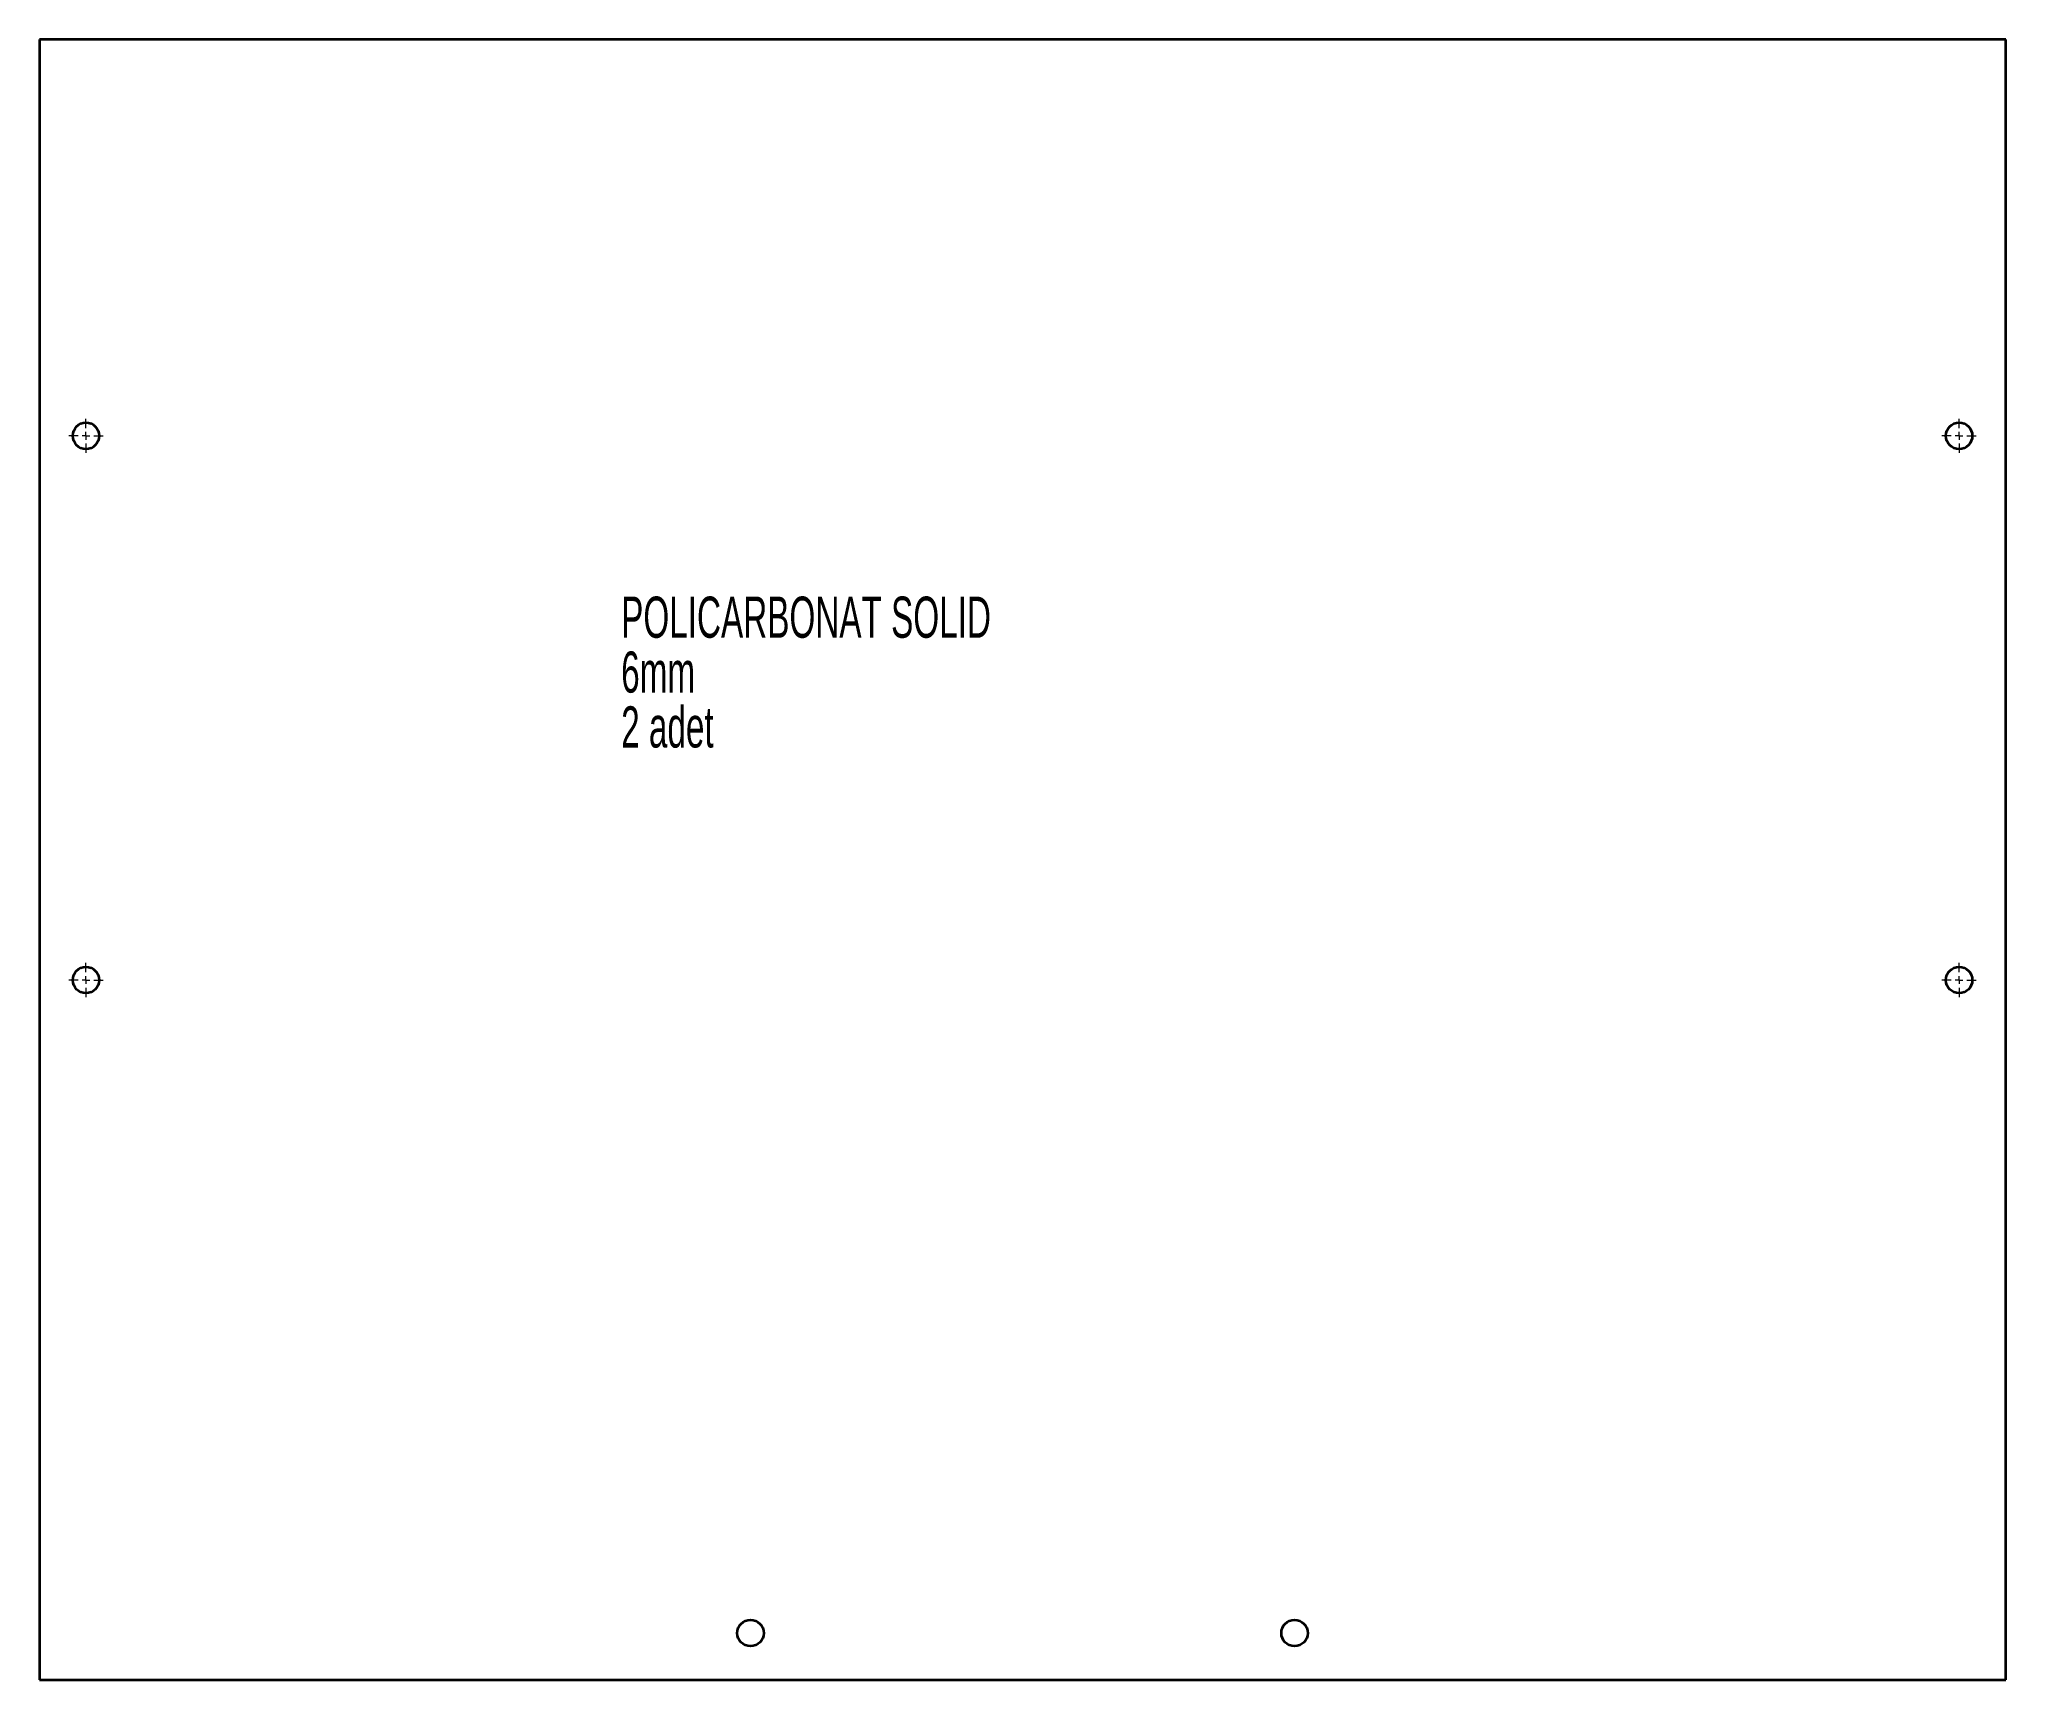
# Model space of a CAD drawing. Header units: millimetres. Extents: x 259 to 1524, y 86 to 1141.
import ezdxf

# ---------------------------------------------------------------- set-up
doc = ezdxf.new("R2010")
doc.units = ezdxf.units.MM
doc.styles.add('SLDTEXTSTYLE0', font='TXT', dxfattribs={"width": 0.605})

# ---------------------------------------------------------------- blocks, each defined once
blk = doc.blocks.new('SW_CENTERMARKSYMBOL_0')
at = {"color": 0, "linetype": 'Continuous', "lineweight": 18}
for p, q in [((-5, 0), (-11, 0)), ((0, 0), (-2.5, 0)), ((0, 5), (0, 11)), ((0, 0), (0, 2.5)), ((0, 0), (0, -2.5)), ((0, 0), (2.5, 0)), ((5, 0), (11, 0)), ((0, -5), (0, -11))]:
    blk.add_line(p, q, dxfattribs=at)
blk = doc.blocks.new('SW_CENTERMARKSYMBOL_1')
at = {"color": 0, "linetype": 'Continuous', "lineweight": 18}
for p, q in [((-5, 0), (-11, 0)), ((0, 0), (-2.5, 0)), ((0, 5), (0, 11)), ((0, 0), (0, 2.5)), ((0, 0), (0, -2.5)), ((0, 0), (2.5, 0)), ((5, 0), (11, 0)), ((0, -5), (0, -11))]:
    blk.add_line(p, q, dxfattribs=at)
blk = doc.blocks.new('SW_CENTERMARKSYMBOL_2')
at = {"color": 0, "linetype": 'Continuous', "lineweight": 18}
for p, q in [((-5, 0), (-11, 0)), ((0, 0), (-2.5, 0)), ((0, 5), (0, 11)), ((0, 0), (0, 2.5)), ((0, 0), (0, -2.5)), ((0, 0), (2.5, 0)), ((5, 0), (11, 0)), ((0, -5), (0, -11))]:
    blk.add_line(p, q, dxfattribs=at)
blk = doc.blocks.new('SW_CENTERMARKSYMBOL_3')
at = {"color": 0, "linetype": 'Continuous', "lineweight": 18}
for p, q in [((-5, 0), (-11, 0)), ((0, 0), (-2.5, 0)), ((0, 5), (0, 11)), ((0, 0), (0, 2.5)), ((0, 0), (0, -2.5)), ((0, 0), (2.5, 0)), ((5, 0), (11, 0)), ((0, -5), (0, -11))]:
    blk.add_line(p, q, dxfattribs=at)

msp = doc.modelspace()

# ---------------------------------------------------------------- linework, layer by layer
at = {"color": 7, "linetype": 'Continuous', "lineweight": 35}
for p, q in [((1523.6, 1141), (258.6, 1141)), ((258.6, 1141), (258.6, 86)), ((1523.6, 86), (1523.6, 1141)), ((258.6, 86), (1523.6, 86))]:
    msp.add_line(p, q, dxfattribs=at)
for centre in [(288.6, 886), (1493.6, 886), (288.6, 536), (1493.6, 536), (716.1, 116), (1066.1, 116)]:
    msp.add_circle(centre, 8.5, dxfattribs=at)

# ---------------------------------------------------------------- block references
at = {"color": 7, "linetype": 'Continuous', "lineweight": 18}
for name, p in [('SW_CENTERMARKSYMBOL_1', (288.6, 886)), ('SW_CENTERMARKSYMBOL_3', (1493.6, 886)), ('SW_CENTERMARKSYMBOL_0', (288.6, 536)), ('SW_CENTERMARKSYMBOL_2', (1493.6, 536))]:
    msp.add_blockref(name, p, dxfattribs=at)

# ---------------------------------------------------------------- texts
at = {"color": 7, "linetype": 'Continuous', "lineweight": 0, "attachment_point": 1, "style": 'SLDTEXTSTYLE0'}
for s, insert, char_height in [('POLICARBONAT SOLID', (632.9, 782.6), 26.458), ('6mm', (632.9, 747.3), 26.46), ('2 adet', (632.9, 712), 26.46)]:
    msp.add_mtext(s, dxfattribs=dict(at, insert=insert, char_height=char_height))

doc.saveas('drawing.dxf')
